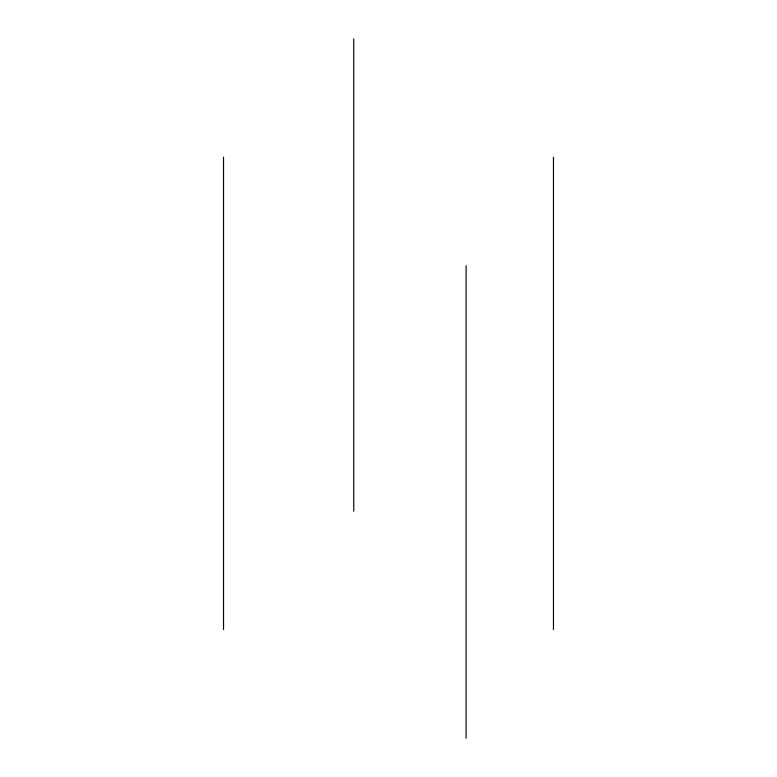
<?xml version="1.0" encoding="UTF-8"?>
<svg xmlns="http://www.w3.org/2000/svg" width="777" height="777" viewBox="0 0 777 777"><rect width="100%" height="100%" fill="white"/><g stroke="black" fill="none" stroke-linecap="round" stroke-linejoin="round"><path stroke-width="1.17" d="M553.467 157.226L553.467 629.593M466.113 265.783L466.113 738.15M353.758 38.85L353.758 511.217M223.533 157.226L223.533 629.593"/></g></svg>
